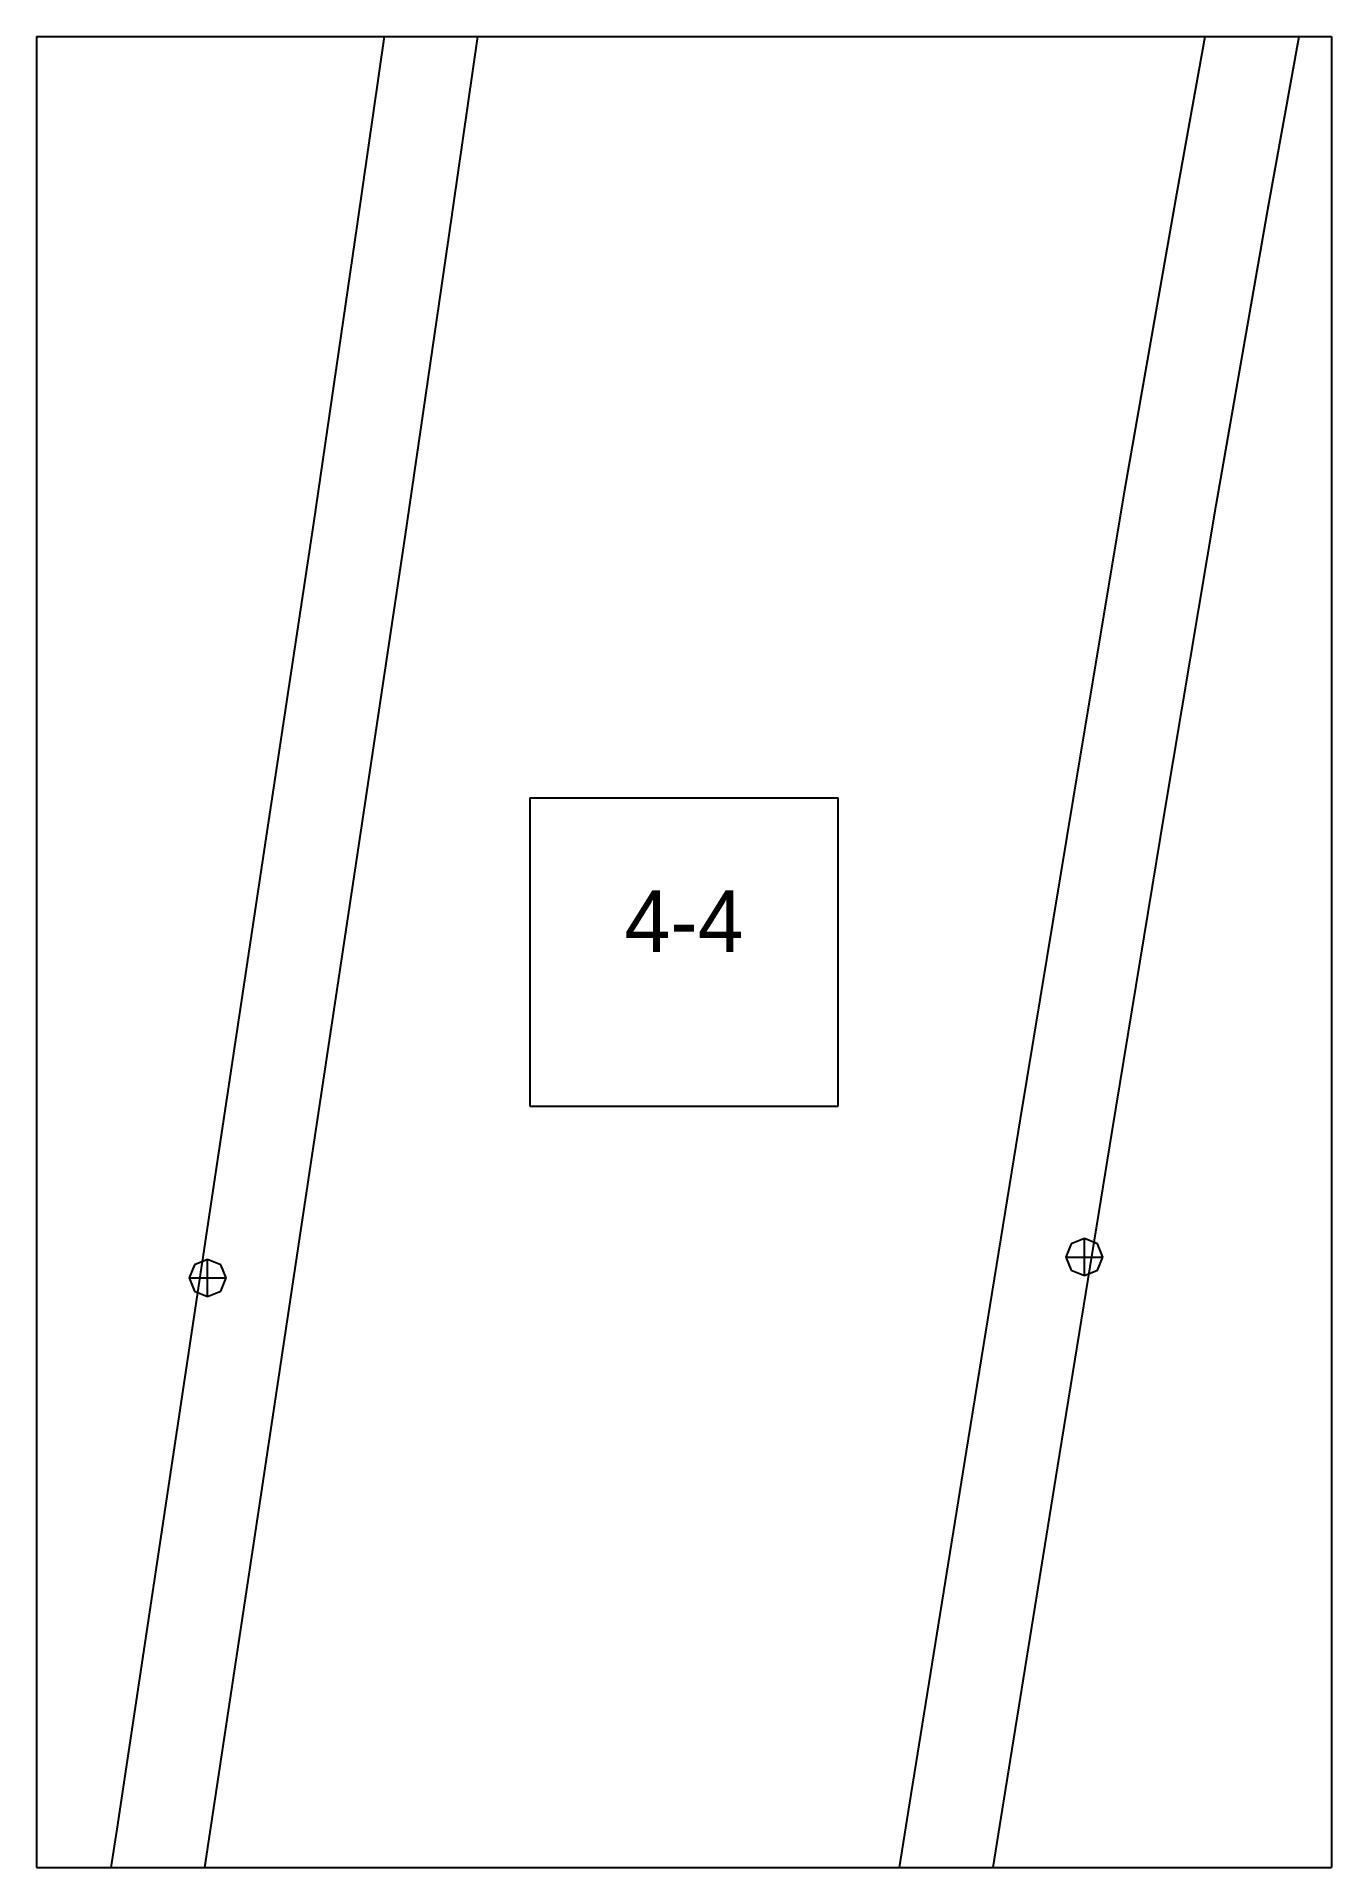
# Paper-space layout 'Plan 4-4' of a CAD drawing. Header units: metres, sheet in millimetres. Extents: x 0 to 210, y 0 to 297.
# The model-space entities are those that its viewports show. They can reach past a viewport. Long polylines and large blocks are cut down to what shows.
import ezdxf
from ezdxf.enums import TextEntityAlignment as Align

# ---------------------------------------------------------------- set-up
doc = ezdxf.new("R2010")
doc.units = ezdxf.units.M
for name, color, linetype in [('default', 7, 'Continuous'), ('TEXTLAYER', 7, 'Continuous'), ('VIEWPORTS', 7, 'Continuous')]:
    doc.layers.add(name, color=color, linetype=linetype)

msp = doc.modelspace()

# ---------------------------------------------------------------- linework, layer by layer
at = {"color": 9}
for p, q in [((630, -594), (630, -891)), ((630, -594), (630, -891)), ((840, -594), (840, -891)), ((840, -594), (840, -891)), ((420, -891), (630, -891)), ((420, -891), (630, -891)), ((630, -891), (840, -891)), ((630, -891), (630, -1188)), ((630, -891), (840, -891)), ((630, -891), (630, -1188)), ((840, -891), (1050, -891)), ((840, -891), (840, -1188)), ((840, -891), (1050, -891)), ((840, -891), (840, -1188)), ((710, -1014.5), (760, -1014.5)), ((710, -1014.5), (710, -1064.5)), ((760, -1064.5), (760, -1014.5)), ((710, -1064.5), (760, -1064.5)), ((420, -1188), (630, -1188)), ((420, -1188), (630, -1188)), ((630, -1188), (840, -1188)), ((630, -1188), (630, -1485)), ((630, -1188), (840, -1188)), ((630, -1188), (630, -1485)), ((840, -1188), (1050, -1188)), ((840, -1188), (840, -1485)), ((840, -1188), (1050, -1188)), ((840, -1188), (840, -1485))]:
    msp.add_line(p, q, dxfattribs=at)
at = {"layer": 'default', "color": 7, "linetype": 'Continuous'}
for p, q in [((814.92, -916.5), (823.22, -870.43)), ((829.71, -919.03), (838, -873.01)), ((681.98, -921.76), (688.67, -875.54)), ((696.81, -923.99), (703.5, -877.77)), ((806.51, -964.55), (814.92, -916.5)), ((821.31, -967.03), (829.71, -919.03)), ((674.94, -969.94), (681.98, -921.76)), ((689.77, -972.17), (696.81, -923.99)), ((798.15, -1014.57), (806.51, -964.55)), ((812.95, -1017), (821.31, -967.03)), ((667.41, -1020.02), (674.94, -969.94)), ((682.25, -1022.25), (689.77, -972.17)), ((789.6, -1066.56), (798.15, -1014.57)), ((804.41, -1068.97), (812.95, -1017)), ((659.58, -1072.07), (667.41, -1020.02)), ((674.41, -1074.31), (682.25, -1022.25)), ((780.84, -1120.46), (789.6, -1066.56)), ((795.65, -1122.85), (804.41, -1068.97)), ((651.45, -1126.04), (659.58, -1072.07)), ((666.29, -1128.27), (674.41, -1074.31)), ((797.82, -1086.86), (796.94, -1088.98)), ((799.94, -1085.98), (797.82, -1086.86)), ((802.06, -1086.86), (799.94, -1085.98)), ((799.94, -1091.98), (799.94, -1085.98)), ((802.94, -1088.98), (802.06, -1086.86)), ((657.74, -1089.38), (655.62, -1090.26)), ((657.74, -1095.38), (657.74, -1089.38)), ((659.86, -1090.26), (657.74, -1089.38)), ((796.94, -1088.98), (797.82, -1091.1)), ((796.94, -1088.98), (802.94, -1088.98)), ((802.06, -1091.1), (802.94, -1088.98)), ((655.62, -1090.26), (654.74, -1092.38)), ((654.74, -1092.38), (655.62, -1094.51)), ((654.74, -1092.38), (660.74, -1092.38)), ((660.74, -1092.38), (659.86, -1090.26)), ((659.86, -1094.51), (660.74, -1092.38)), ((797.82, -1091.1), (799.94, -1091.98)), ((799.94, -1091.98), (802.06, -1091.1)), ((655.62, -1094.51), (657.74, -1095.38)), ((657.74, -1095.38), (659.86, -1094.51)), ((771.85, -1176.16), (780.84, -1120.46)), ((786.66, -1178.54), (795.65, -1122.85)), ((643.05, -1181.81), (651.45, -1126.04)), ((657.88, -1184.05), (666.29, -1128.27)), ((762.63, -1233.62), (771.85, -1176.16)), ((777.45, -1235.99), (786.66, -1178.54)), ((634.37, -1239.33), (643.05, -1181.81)), ((649.2, -1241.57), (657.88, -1184.05))]:
    msp.add_line(p, q, dxfattribs=at)

# ---------------------------------------------------------------- texts
at = {"layer": 'TEXTLAYER', "color": 1}
msp.add_text('4-4', height=10, dxfattribs=at).set_placement((735, -1039.5), align=Align.CENTER)

psp = doc.layouts.new('Plan 4-4')

# ---------------------------------------------------------------- viewports
at = {"layer": 'VIEWPORTS'}
psp.add_viewport(center=(105, 148.5), size=(210, 297), view_center_point=(735, -1039.5), view_height=297, dxfattribs=at)

doc.saveas('drawing.dxf')
